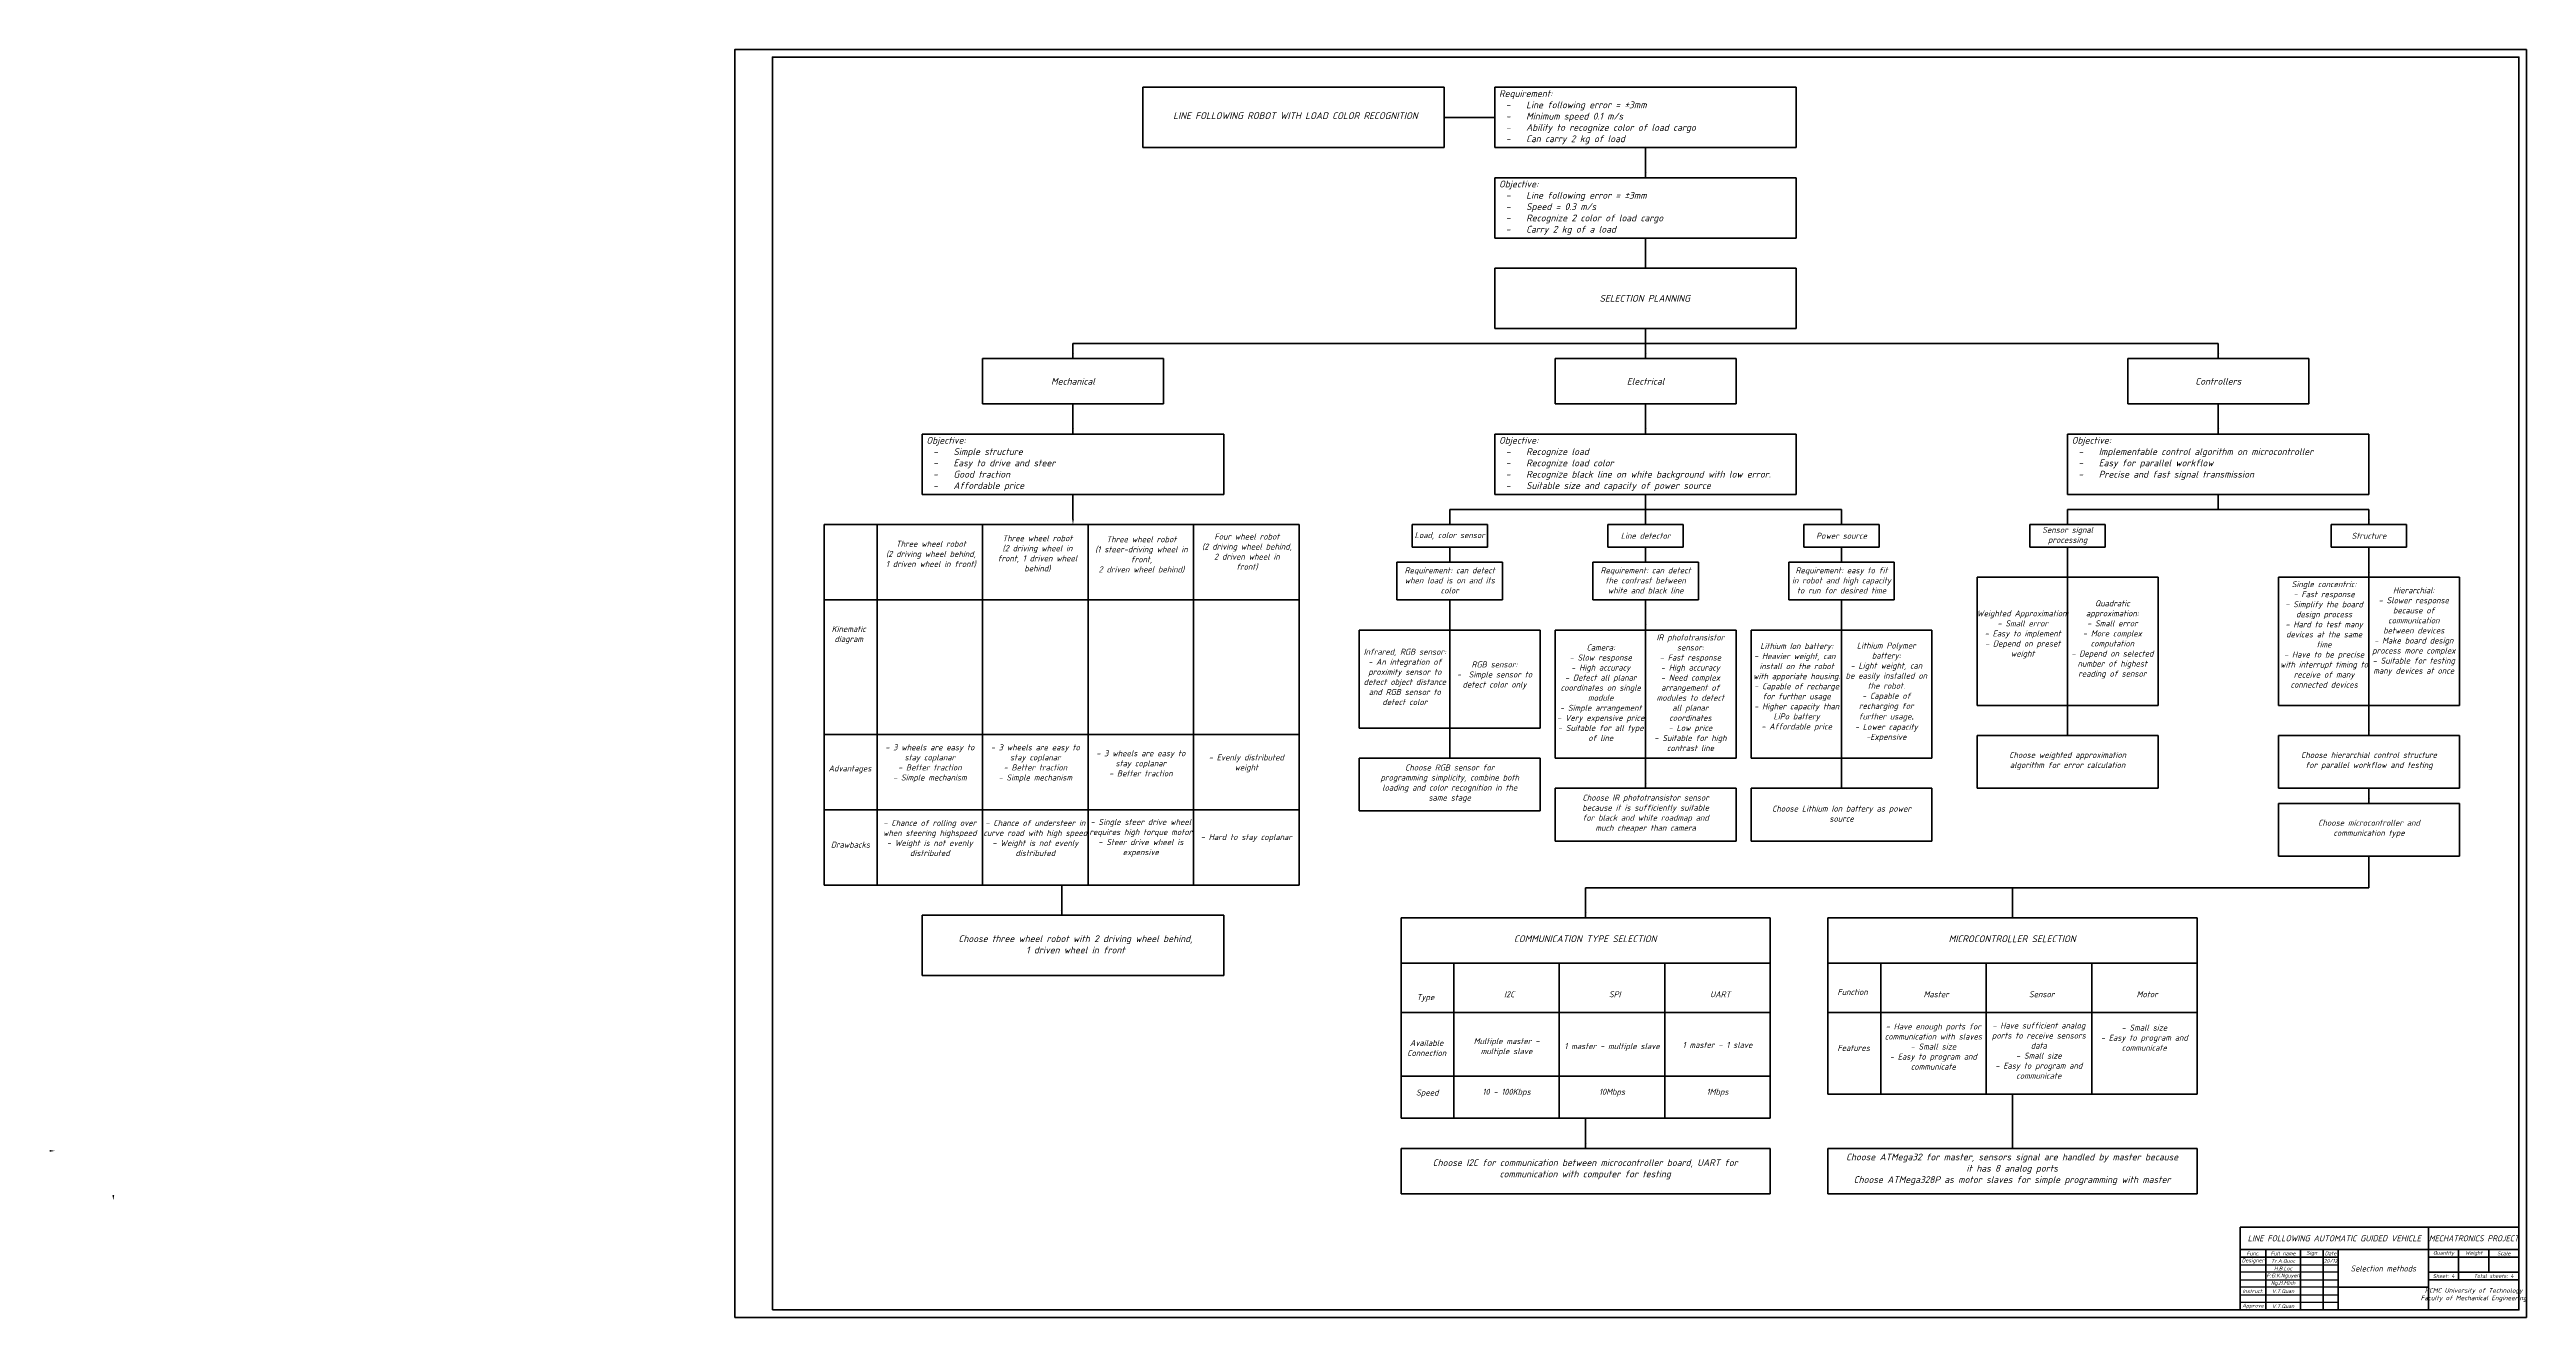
# Model space of a CAD drawing. Header units: millimetres. Extents: x -455 to 3881, y -6720 to -2691.
# Drawn here: x -455 to 1189, y -3532 to -2691 of the extents above; entities that cross this region are included whole.
import ezdxf

# ---------------------------------------------------------------- set-up
doc = ezdxf.new("R2010")
doc.units = ezdxf.units.MM
doc.header["$LTSCALE"] = 3
for name, color, linetype, lineweight in [('_u', 7, 'Continuous', 0), ('AM_0', 7, 'Continuous', 50), ('Basic', 7, 'Continuous', 50), ('Thin', 3, 'Continuous', 25)]:
    doc.layers.add(name, color=color, linetype=linetype, lineweight=lineweight)
doc.styles.get("Standard").update_dxf_attribs({"font": 'isocpeui.ttf'})

# ---------------------------------------------------------------- blocks, each defined once
blk = doc.blocks.new('muitenxuong')
at = {"layer": 'AM_0'}
blk.add_solid([(0.6, 3.5), (0, 0), (-0.6, 3.5)], dxfattribs=at)
blk = doc.blocks.new('muitenphai')
at = {"layer": 'AM_0'}
blk.add_solid([(-3.5, 0.6), (0, 0), (-3.5, -0.6)], dxfattribs=at)

msp = doc.modelspace()

# ---------------------------------------------------------------- linework, layer by layer
at = {"layer": 'AM_0'}
for p, q in [((270.9, -2715.6), (470.9, -2715.6)), ((270.9, -2755.6), (270.9, -2715.6)), ((470.9, -2715.6), (470.9, -2755.6)), ((504.5, -2715.6), (704.5, -2715.6)), ((504.5, -2755.6), (504.5, -2715.6)), ((704.5, -2715.6), (704.5, -2755.6)), ((470.9, -2735.6), (504.5, -2735.6)), ((470.9, -2755.6), (270.9, -2755.6)), ((704.5, -2755.6), (504.5, -2755.6)), ((604.5, -2755.6), (604.5, -2775.6)), ((504.5, -2775.6), (704.5, -2775.6)), ((504.5, -2815.6), (504.5, -2775.6)), ((704.5, -2775.6), (704.5, -2815.6)), ((704.5, -2815.6), (504.5, -2815.6)), ((604.5, -2815.6), (604.5, -2835.6)), ((504.5, -2835.6), (704.5, -2835.6)), ((504.5, -2875.6), (504.5, -2835.6)), ((704.5, -2835.6), (704.5, -2875.6)), ((704.5, -2875.6), (504.5, -2875.6)), ((604.5, -2875.6), (604.5, -2895.6)), ((604.5, -2885.6), (224.5, -2885.6)), ((224.5, -2885.6), (224.5, -2895.6)), ((604.5, -2885.6), (984.5, -2885.6)), ((984.5, -2885.6), (984.5, -2895.6)), ((164.5, -2895.6), (284.5, -2895.6)), ((164.5, -2925.6), (164.5, -2895.6)), ((284.5, -2895.6), (284.5, -2925.6)), ((544.5, -2895.6), (664.5, -2895.6)), ((544.5, -2925.6), (544.5, -2895.6)), ((664.5, -2895.6), (664.5, -2925.6)), ((924.5, -2895.6), (1044.5, -2895.6)), ((924.5, -2925.6), (924.5, -2895.6)), ((1044.5, -2895.6), (1044.5, -2925.6)), ((284.5, -2925.6), (164.5, -2925.6)), ((224.5, -2925.6), (224.5, -2945.6)), ((664.5, -2925.6), (544.5, -2925.6)), ((604.5, -2925.6), (604.5, -2945.6)), ((1044.5, -2925.6), (924.5, -2925.6)), ((984.5, -2925.6), (984.5, -2945.6)), ((124.5, -2945.6), (324.5, -2945.6)), ((124.5, -2985.6), (124.5, -2945.6)), ((324.5, -2945.6), (324.5, -2985.6)), ((504.5, -2945.6), (704.5, -2945.6)), ((504.5, -2985.6), (504.5, -2945.6)), ((704.5, -2945.6), (704.5, -2985.6)), ((884.5, -2945.6), (1084.5, -2945.6)), ((884.5, -2985.6), (884.5, -2945.6)), ((1084.5, -2945.6), (1084.5, -2985.6)), ((324.5, -2985.6), (124.5, -2985.6)), ((224.5, -2985.6), (224.5, -3002.1)), ((704.5, -2985.6), (504.5, -2985.6)), ((604.5, -2985.6), (604.5, -2995.6)), ((1084.5, -2985.6), (884.5, -2985.6)), ((984.5, -2985.6), (984.5, -2995.6)), ((94.5, -3005.6), (59.5, -3005.6)), ((59.5, -3005.6), (59.5, -3244.8)), ((94.5, -3005.6), (164.5, -3005.6)), ((94.5, -3244.8), (94.5, -3005.6)), ((94.5, -3005.6), (94.5, -3055.6)), ((164.5, -3005.6), (234.5, -3005.6)), ((164.5, -3005.6), (164.5, -3244.8)), ((234.5, -3005.6), (304.5, -3005.6)), ((234.5, -3244.8), (234.5, -3005.6)), ((304.5, -3005.6), (374.5, -3005.6)), ((304.5, -3244.7), (304.5, -3005.6)), ((374.5, -3244.8), (374.5, -3005.6)), ((449.5, -3005.6), (499.5, -3005.6)), ((449.5, -3020.6), (449.5, -3005.6)), ((604.5, -2995.6), (474.5, -2995.6)), ((474.5, -2995.6), (474.5, -3005.6)), ((499.5, -3005.6), (499.5, -3020.6)), ((579.5, -3005.6), (629.5, -3005.6)), ((579.5, -3020.6), (579.5, -3005.6)), ((604.5, -2995.6), (734.5, -2995.6)), ((604.5, -2995.6), (604.5, -3005.6)), ((629.5, -3005.6), (629.5, -3020.6)), ((759.5, -3005.6), (709.5, -3005.6)), ((709.5, -3005.6), (709.5, -3020.6)), ((734.5, -2995.6), (734.5, -3005.6)), ((759.5, -3020.6), (759.5, -3005.6)), ((859.5, -3005.6), (909.5, -3005.6)), ((859.5, -3020.6), (859.5, -3005.6)), ((984.5, -2995.6), (884.5, -2995.6)), ((884.5, -2995.6), (884.5, -3005.6)), ((909.5, -3005.6), (909.5, -3020.6)), ((984.5, -2995.6), (1084.5, -2995.6)), ((1109.5, -3005.6), (1059.5, -3005.6)), ((1059.5, -3005.6), (1059.5, -3020.6)), ((1084.5, -2995.6), (1084.5, -3005.6)), ((1109.5, -3020.6), (1109.5, -3005.6)), ((499.5, -3020.6), (449.5, -3020.6)), ((474.5, -3020.6), (474.5, -3030.6)), ((629.5, -3020.6), (579.5, -3020.6)), ((604.5, -3020.6), (604.5, -3030.6)), ((709.5, -3020.6), (759.5, -3020.6)), ((734.5, -3020.6), (734.5, -3030.6)), ((909.5, -3020.6), (859.5, -3020.6)), ((884.5, -3020.6), (884.5, -3040.6)), ((1059.5, -3020.6), (1109.5, -3020.6)), ((1084.5, -3020.6), (1084.5, -3040.6)), ((439.5, -3030.6), (509.5, -3030.6)), ((439.5, -3055.6), (439.5, -3030.6)), ((509.5, -3030.6), (509.5, -3055.6)), ((569.5, -3030.6), (639.5, -3030.6)), ((569.5, -3055.6), (569.5, -3030.6)), ((639.5, -3030.6), (639.5, -3055.6)), ((699.5, -3030.6), (769.5, -3030.6)), ((699.5, -3055.6), (699.5, -3030.6)), ((769.5, -3030.6), (769.5, -3055.6)), ((824.5, -3040.6), (874.5, -3040.6)), ((824.5, -3055.6), (824.5, -3040.6)), ((874.5, -3040.6), (944.5, -3040.6)), ((884.5, -3040.6), (884.5, -3125.6)), ((944.5, -3040.6), (944.5, -3055.6)), ((1024.5, -3040.6), (1074.5, -3040.6)), ((1024.5, -3055.6), (1024.5, -3040.6)), ((1074.5, -3040.6), (1144.5, -3040.6)), ((1084.5, -3040.6), (1084.5, -3125.6)), ((1144.5, -3040.6), (1144.5, -3055.6)), ((59.5, -3055.6), (374.5, -3055.6)), ((509.5, -3055.6), (439.5, -3055.6)), ((474.5, -3055.6), (474.5, -3075.6)), ((639.5, -3055.6), (569.5, -3055.6)), ((604.5, -3055.6), (604.5, -3075.6)), ((769.5, -3055.6), (699.5, -3055.6)), ((734.5, -3055.6), (734.5, -3075.6)), ((824.5, -3125.6), (824.5, -3055.6)), ((944.5, -3125.6), (944.5, -3055.6)), ((1024.5, -3125.6), (1024.5, -3055.6)), ((1144.5, -3125.6), (1144.5, -3055.6)), ((414.5, -3075.6), (464.5, -3075.6)), ((414.5, -3090.6), (414.5, -3075.6)), ((464.5, -3075.6), (534.5, -3075.6)), ((474.5, -3075.6), (474.5, -3140.6)), ((534.5, -3075.6), (534.5, -3090.6)), ((544.5, -3075.6), (604.5, -3075.6)), ((544.5, -3090.6), (544.5, -3075.6)), ((604.5, -3075.6), (664.5, -3075.6)), ((604.5, -3075.6), (604.5, -3160.6)), ((664.5, -3075.6), (664.5, -3090.6)), ((674.5, -3075.6), (724.5, -3075.6)), ((674.5, -3090.6), (674.5, -3075.6)), ((724.5, -3075.6), (794.5, -3075.6)), ((734.5, -3075.6), (734.5, -3160.6)), ((794.5, -3075.6), (794.5, -3090.6)), ((414.5, -3140.6), (414.5, -3090.6)), ((534.5, -3140.6), (534.5, -3090.6)), ((544.5, -3160.6), (544.5, -3090.6)), ((664.5, -3160.6), (664.5, -3090.6)), ((674.5, -3160.6), (674.5, -3090.6)), ((794.5, -3160.6), (794.5, -3090.6)), ((824.5, -3125.6), (884.5, -3125.6)), ((884.5, -3125.6), (944.5, -3125.6)), ((884.5, -3145.6), (884.5, -3125.6)), ((1024.5, -3125.6), (1084.5, -3125.6)), ((1084.5, -3125.6), (1144.5, -3125.6)), ((1084.5, -3145.6), (1084.5, -3125.6)), ((59.5, -3144.8), (374.5, -3144.8)), ((414.5, -3140.6), (464.5, -3140.6)), ((464.5, -3140.6), (534.5, -3140.6)), ((474.5, -3160.6), (474.5, -3140.6)), ((824.5, -3145.6), (944.5, -3145.6)), ((824.5, -3180.6), (824.5, -3145.6)), ((944.5, -3145.6), (944.5, -3180.6)), ((1024.5, -3145.6), (1144.5, -3145.6)), ((1024.5, -3180.6), (1024.5, -3145.6)), ((1144.5, -3145.6), (1144.5, -3180.6)), ((414.5, -3160.6), (534.5, -3160.6)), ((414.5, -3195.6), (414.5, -3160.6)), ((534.5, -3160.6), (534.5, -3195.6)), ((544.5, -3160.6), (594.5, -3160.6)), ((594.5, -3160.6), (664.5, -3160.6)), ((604.5, -3180.6), (604.5, -3160.6)), ((674.5, -3160.6), (734.5, -3160.6)), ((734.5, -3160.6), (794.5, -3160.6)), ((734.5, -3180.6), (734.5, -3160.6)), ((544.5, -3180.6), (664.5, -3180.6)), ((544.5, -3215.6), (544.5, -3180.6)), ((664.5, -3180.6), (664.5, -3215.6)), ((674.5, -3180.6), (794.5, -3180.6)), ((674.5, -3215.6), (674.5, -3180.6)), ((794.5, -3180.6), (794.5, -3215.6)), ((944.5, -3180.6), (824.5, -3180.6)), ((1144.5, -3180.6), (1024.5, -3180.6)), ((1084.5, -3190.6), (1084.5, -3180.6)), ((59.5, -3194.8), (374.5, -3194.8)), ((534.5, -3195.6), (414.5, -3195.6)), ((1024.5, -3190.6), (1144.5, -3190.6)), ((1024.5, -3225.6), (1024.5, -3190.6)), ((1144.5, -3190.6), (1144.5, -3225.6)), ((664.5, -3215.6), (544.5, -3215.6)), ((794.5, -3215.6), (674.5, -3215.6)), ((1144.5, -3225.6), (1024.5, -3225.6)), ((1084.5, -3246.5), (1084.5, -3225.6)), ((59.5, -3244.8), (374.5, -3244.8)), ((217, -3244.8), (217, -3264.8)), ((564.7, -3266.5), (564.7, -3246.5)), ((564.7, -3246.5), (848, -3246.5)), ((848, -3246.5), (848, -3266.5)), ((848, -3246.5), (1084.5, -3246.5)), ((124.5, -3264.8), (324.5, -3264.8)), ((124.5, -3304.8), (124.5, -3264.8)), ((324.5, -3264.8), (324.5, -3304.8)), ((442.2, -3296.5), (442.2, -3266.5)), ((442.2, -3266.5), (687.2, -3266.5)), ((687.2, -3266.5), (687.2, -3296.5)), ((725.5, -3296.5), (725.5, -3266.5)), ((725.5, -3266.5), (970.5, -3266.5)), ((970.5, -3266.5), (970.5, -3296.5)), ((442.2, -3296.5), (687.2, -3296.5)), ((442.2, -3296.5), (442.2, -3399.5)), ((442.2, -3296.5), (477.2, -3296.5)), ((477.2, -3296.5), (477.2, -3399.5)), ((547.2, -3296.5), (547.2, -3399.5)), ((617.2, -3296.5), (617.2, -3399.5)), ((687.2, -3296.5), (687.2, -3399.5)), ((725.5, -3296.5), (970.5, -3296.5)), ((725.5, -3296.5), (725.5, -3383.4)), ((725.5, -3296.5), (760.5, -3296.5)), ((760.5, -3296.5), (760.5, -3383.4)), ((830.5, -3296.5), (830.5, -3383.4)), ((900.5, -3296.5), (900.5, -3383.4)), ((970.5, -3296.5), (970.5, -3383.4)), ((324.5, -3304.8), (124.5, -3304.8)), ((442.2, -3329.3), (687.2, -3329.3)), ((725.5, -3329.3), (970.5, -3329.3)), ((442.2, -3371.5), (687.2, -3371.5)), ((725.5, -3383.4), (970.5, -3383.4)), ((848, -3383.4), (848, -3419.5)), ((442.2, -3399.5), (687.2, -3399.5)), ((564.7, -3399.5), (564.7, -3419.5)), ((442.2, -3449.5), (442.2, -3419.5)), ((442.2, -3419.5), (687.2, -3419.5)), ((687.2, -3419.5), (687.2, -3449.5)), ((725.5, -3449.5), (725.5, -3419.5)), ((725.5, -3419.5), (970.5, -3419.5)), ((970.5, -3419.5), (970.5, -3449.5)), ((442.2, -3449.5), (687.2, -3449.5)), ((442.2, -3449.5), (477.2, -3449.5)), ((725.5, -3449.5), (970.5, -3449.5)), ((725.5, -3449.5), (760.5, -3449.5))]:
    msp.add_line(p, q, dxfattribs=at)
at = {"layer": 'AM_0', "lineweight": 50}
for points in [[(0, -3531.6), (1189, -3531.6), (1189, -2690.6), (0, -2690.6)], [(25, -3526.6), (1184, -3526.6), (1184, -2695.6), (25, -2695.6)]]:
    msp.add_lwpolyline(points, close=True, dxfattribs=at)
at = {"layer": 'Basic'}
for p, q in [((999, -3526.6), (999, -3471.6)), ((999, -3471.6), (1184, -3471.6)), ((1124, -3471.6), (1124, -3526.6)), ((1184, -3486.6), (999, -3486.6)), ((1064, -3491.6), (999, -3491.6)), ((1016, -3526.6), (1016, -3486.6)), ((1039, -3526.6), (1039, -3486.6)), ((1054, -3486.6), (1054, -3526.6)), ((1064, -3486.6), (1064, -3526.6)), ((1184, -3491.6), (1124, -3491.6)), ((1144, -3486.6), (1144, -3506.6)), ((1164, -3486.6), (1164, -3501.6)), ((1124, -3511.6), (1064, -3511.6)), ((1124, -3501.6), (1184, -3501.6)), ((1184, -3506.6), (1124, -3506.6))]:
    msp.add_line(p, q, dxfattribs=at)
at = {"layer": 'Thin'}
for p, q in [((999, -3496.6), (1064, -3496.6)), ((1064, -3501.6), (999, -3501.6)), ((999, -3506.6), (1064, -3506.6)), ((1064, -3511.6), (999, -3511.6)), ((999, -3516.6), (1064, -3516.6)), ((1064, -3521.6), (999, -3521.6))]:
    msp.add_line(p, q, dxfattribs=at)

# ---------------------------------------------------------------- block references
at = {"layer": 'AM_0'}
for name, p in [('muitenphai', (504.5, -2735.6)), ('muitenxuong', (604.5, -2775.6)), ('muitenxuong', (604.5, -2835.6)), ('muitenxuong', (224.5, -2895.6)), ('muitenxuong', (604.5, -2895.6)), ('muitenxuong', (984.5, -2895.6)), ('muitenxuong', (224.5, -2945.6)), ('muitenxuong', (604.5, -2945.6)), ('muitenxuong', (984.5, -2945.6)), ('muitenxuong', (224.5, -3005.6)), ('muitenxuong', (474.5, -3005.6)), ('muitenxuong', (604.5, -3005.6)), ('muitenxuong', (734.5, -3005.6)), ('muitenxuong', (884.5, -3005.6)), ('muitenxuong', (1084.5, -3005.6)), ('muitenxuong', (474.5, -3030.6)), ('muitenxuong', (604.5, -3030.6)), ('muitenxuong', (734.5, -3030.6)), ('muitenxuong', (884.5, -3040.6)), ('muitenxuong', (1084.5, -3040.6)), ('muitenxuong', (474.5, -3075.6)), ('muitenxuong', (604.5, -3075.6)), ('muitenxuong', (734.5, -3075.6)), ('muitenxuong', (884.5, -3145.6)), ('muitenxuong', (1084.5, -3145.6)), ('muitenxuong', (474.5, -3160.6)), ('muitenxuong', (604.5, -3180.6)), ('muitenxuong', (734.5, -3180.6)), ('muitenxuong', (1084.5, -3190.6)), ('muitenxuong', (217, -3264.8)), ('muitenxuong', (564.7, -3266.5)), ('muitenxuong', (848, -3266.5)), ('muitenxuong', (564.7, -3419.5)), ('muitenxuong', (848, -3419.5)), ('muitenphai', (-451.1, -3421.1)), ('muitenxuong', (-412.3, -3453.8))]:
    msp.add_blockref(name, p, dxfattribs=at)

# ---------------------------------------------------------------- texts
at = {"layer": '_u', "char_height": 4, "attachment_point": 5}
for s, insert in [('\\pxqc;\\P- 3 wheels are easy to stay coplanar\\P- Better traction\\P- Simple mechanism', (129.5, -3160.7)), ('\\pxqc;\\P- 3 wheels are easy to stay coplanar\\P- Better traction\\P- Simple mechanism', (199.5, -3160.7)), ('\\pxqc;\\P- 3 wheels are easy to stay coplanar\\P- Better traction', (269.5, -3160.7)), ('\\pxqc;\\P- Evenly distributed weight', (339.5, -3160.7)), ('\\pxqc;Multiple master - multiple slave', (512.2, -3352.2)), ('\\pxqc;1 master - multiple slave', (582.2, -3352.2)), ('\\pxqc;1 master - 1 slave', (652.2, -3350.8))]:
    msp.add_mtext_dynamic_manual_height_columns(s, width=60.611, gutter_width=12.5, heights=[50], dxfattribs=dict(at, insert=insert))
at = {"layer": 'AM_0'}
for s, width, heights, insert, char_height, attachment_point in [('Requirement:\\P\\pxi-3,l4,t4;-^ILine following error = %%P3mm\\P-^IMinimum speed 0.1 m/s\\P-^IAbility to recognize color of load cargo\\P-^ICan carry 2 kg of load', 197.348, [39.2], (507.2, -2717.5), 4.5, 1), ('LINE FOLLOWING ROBOT WITH LOAD COLOR RECOGNITION', 193.547, [0], (372.1, -2734.4), 4.5, 5), ('Objective:\\P\\pxi-3,l4,t4;-^ILine following error = %%P3mm\\P-^ISpeed = 0.3 m/s\\P-^IRecognize 2 color of load cargo\\P-^ICarry 2 kg of a load', 193.547, [39.2], (507.2, -2777.5), 4.5, 1), ('SELECTION PLANNING', 193.547, [39.2], (603.9, -2855.6), 4.5, 5), ('Mechanical ', 120, [30], (224.5, -2910.6), 4.5, 5), ('Electrical', 120, [30], (604.5, -2910.6), 4.5, 5), ('Controllers', 120, [30], (984.5, -2910.6), 4.5, 5), ('Objective:\\P\\pxi-3,l4,t4;-^ISimple structure\\P-^IEasy to drive and steer\\P-^IGood traction\\P-^IAffordable price', 193.547, [39.2], (127.2, -2947.5), 4.5, 1), ('Objective:\\P\\pxi-3,l4,t4;-^IRecognize load \\P-^IRecognize load color\\P-^IRecognize black line on white background with low error.\\P-^ISuitable size and capacity of power source', 193.547, [39.2], (507.2, -2947.5), 4.5, 1), ('Objective:\\P\\pxi-3,l4,t4;-^IImplementable control algorithm on microcontroller\\P-^IEasy for parallel workflow\\P-^IPrecise and fast signal transmission', 193.547, [39.2], (887.2, -2947.5), 4.5, 1), ('Sensor signal processing', 50, [0], (884.5, -3013.1), 4, 5), ('\\pxqc;Three wheel robot \\P(2 driving wheel behind, \\P1 driven wheel in front)', 64.471, [50], (130.2, -3025.3), 4, 5), ('Three wheel robot \\P(2 driving wheel in front, 1 driven wheel behind)', 60, [40], (200.9, -3024.9), 4, 5), ('Three wheel robot \\P(1 steer-driving wheel in front, \\P2 driven wheel behind)', 64.715, [40], (269.9, -3025.6), 4, 5), ('Four wheel robot \\P(2 driving wheel behind, 2 driven wheel in front)', 60, [0], (339.9, -3023.8), 4, 5), ('Load, color sensor', 50, [0], (474.5, -3013.1), 4, 5), ('Line detector', 50, [0], (604.5, -3013.1), 4, 5), ('Power source', 50, [0], (734.5, -3013.1), 4, 5), ('Structure', 50, [0], (1084.5, -3013.1), 4, 5), ('Requirement: can detect when load is on and its color', 65, [28.1], (474.5, -3042.7), 4, 5), ('Requirement: can detect the contrast between white and black line', 65, [28.1], (604.5, -3042.7), 4, 5), ('Requirement: easy to fit in robot and high capacity to run for desired time ', 67.46, [28.1], (734.5, -3042.7), 4, 5), ('Quadratic approximation:\\P- Small error\\P- More complex computation\\P- Depend on selected number of highest reading of sensor', 55.275, [0], (914.2, -3081.8), 4, 5), ('Single concentric:\\P- Fast response\\P- Simplify the board design process\\P- Hard to test many devices at the same time\\P- Have to be precise with interrupt timing to receive of many connected devices', 60, [0], (1054.7, -3078.5), 4, 5), ('Hierarchial:\\P- Slower response because of communication between devices\\P- Make board design process more complex\\P- Suitable for testing many devices at once', 55.275, [0], (1114.2, -3076.5), 4, 5), ('Kinematic\\Pdiagram', 35.23, [52.7], (75.7, -3078.8), 4, 5), ('Weighted Approximation:\\P- Small error\\P- Easy to implement\\P- Depend on preset weight', 60, [0], (854.7, -3078.5), 4, 5), ('Infrared, RGB sensor:\\P- An integration of proximity sensor to detect object distance and RGB sensor to detect color', 60, [0], (444.7, -3106.7), 4, 5), ('Camera:^J- Slow response\\P- High accuracy \\P- Detect all planar coordinates on single module^J- Simple arrangement\\P- Very expensive price\\P- Suitable for all type of line', 60, [0], (574.7, -3117.2), 4, 5), ('IR phototransistor sensor:\\P- Fast response\\P- High accuracy\\P- Need complex arrangement of modules to detect all planar coordinates\\P- Low price\\P- Suitable for high contrast line', 50, [0], (634.2, -3117.2), 4, 5), ('Lithium Ion battery:\\P- Heavier weight, can  install on the robot with apporiate housing.\\P- Capable of recharge for further usage\\P- Higher capacity than LiPo battery\\P- Affordable price', 60, [0], (704.7, -3113.5), 4, 5), ('Lithium Polymer battery:\\P- Light weight, can be easily installed on the robot.\\P- Capable of recharging for further usage{\\fTimes New Roman|b0|i0|c0|p18;\\H1.08333x;.}\\P- Lower capacity\\P-Expensive', 55.275, [0], (764.2, -3116.8), 4, 5), ('RGB sensor:\\P-  Simple sensor to detect color only ', 50, [0], (504.2, -3105.7), 4, 5), ('\\pxqc;Advantages', 34.495, [52.7], (76.5, -3168), 4, 5), ('Choose RGB sensor for programming simplicity, combine both loading and color recognition in the same stage', 92.5, [41.9], (474.5, -3177.4), 4, 5), ('Choose weighted approximation algorithm for error calculation', 92.5, [41.9], (884.5, -3162.4), 4, 5), ('Choose hierarchial control structure for parallel workflow and testing', 92.5, [41.9], (1084.5, -3162.4), 4, 5), ('Choose IR phototransistor sensor because it is sufficiently suitable for black and white roadmap and much cheaper than camera', 92.5, [41.9], (604.5, -3197.4), 4, 5), ('\\P\\pxqc;- Chance of rolling over when steering highspeed\\P- Weight is not evenly distributed', 70, [0], (129.5, -3210.2), 4, 5), ('\\P- Chance of understeer in curve road with high speed\\P\\pxqc;- Weight is not evenly distributed', 70, [0], (199.5, -3210.2), 4, 5), ('\\P- Single steer drive wheel requires high torque motor\\P- Steer drive wheel is expensive ', 70, [0], (269.5, -3210.2), 4, 5), ('Choose Lithium Ion battery as power source', 92.5, [41.9], (734.5, -3197.4), 4, 5), ('Choose microcontroller and communication type', 92.5, [41.9], (1084.5, -3207.4), 4, 5), ('\\pxqc;Drawbacks', 34.127, [52.7], (76.8, -3218), 4, 5), ('\\P\\pxqc;- Hard to stay coplanar', 70, [0], (339.5, -3210.2), 4, 5), ('\\pxi-3,l4,t4;Choose three wheel robot with 2 driving wheel behind, \\P1 driven wheel in front', 193.547, [39.2], (223.9, -3284.1), 4.5, 5), ('COMMUNICATION TYPE SELECTION', 221.896, [23.5], (564.4, -3280.4), 4.5, 5), ('MICROCONTROLLER SELECTION', 221.896, [23.5], (847.7, -3280.4), 4.5, 5), ('\\pxqc;Type', 35.23, [52.7], (458.4, -3319.7), 4, 5), ('\\pxqc;I2C', 55.763, [52.7], (514, -3317.2), 4, 5), ('\\pxqc;SPI', 55.763, [52.7], (584, -3317.2), 4, 5), ('\\pxqc;UART', 55.763, [52.7], (654, -3317.2), 4, 5), ('\\pxqc;Function', 35.23, [52.7], (741.8, -3315.7), 4, 5), ('\\pxqc;Master', 55.763, [52.7], (797.3, -3317.2), 4, 5), ('\\pxqc;Sensor', 55.763, [52.7], (867.3, -3317.2), 4, 5), ('Motor', 55.763, [52.7], (937.3, -3317.2), 4, 5), ('\\pxqc;- Have enough ports for communication with slaves\\P- Small size\\P- Easy to program and communicate', 70.275, [73.1], (795.4, -3351.9), 4, 5), ('\\pxqc;- Have sufficient analog ports to receive sensors data\\P- Small size\\P- Easy to program and communicate', 70.275, [73.1], (865.4, -3354.6), 4, 5), ('\\pxqc;Available Connection ', 34.495, [52.7], (459.2, -3352.8), 4, 5), ('\\pxqc;Features ', 34.495, [52.7], (742.5, -3352.8), 4, 5), ('\\P\\pxqc;- Small size\\P- Easy to program and communicate', 70.275, [73.1], (935.4, -3342.7), 4, 5), ('\\pxqc;Speed', 34.127, [52.7], (459.6, -3383), 4, 5), ('\\pxqc;10 - 100Kbps ', 70, [0], (512.2, -3382.5), 4, 5), ('\\pxqc;10Mbps', 70, [0], (582.2, -3382.5), 4, 5), ('1Mbps', 70, [0], (652.2, -3382.5), 4, 5), ('Choose I2C for communication between microcontroller board, UART for communication with computer for testing', 221.896, [23.5], (564.4, -3433.3), 4.5, 5), ('Choose ATMega32 for master, sensors signal are handled by master because it has 8 analog ports\\PChoose ATMega328P as motor slaves for simple programming with master', 221.896, [23.5], (847.7, -3433.3), 4.5, 5)]:
    msp.add_mtext_dynamic_manual_height_columns(s, width=width, gutter_width=12.5, heights=heights, dxfattribs=dict(at, insert=insert, char_height=char_height, attachment_point=attachment_point))
at = {"layer": 'Basic', "attachment_point": 4}
for s, insert, char_height, width in [('\\pxqc;LINE FOLLOWING AUTOMATIC GUIDED VEHICLE', (999, -3479.1), 4, 125), ('\\pxqc;{\\fTCVN 7284|b0|i1|c0|p34;MECHATRONICS PROJECT}', (1124, -3479.1), 4, 60), ('\\pxqc;{\\fTCVN 7284|b0|i1|c0|p34;Designer}', (999, -3494.1), 2.5, 17), ('\\pxqc;{\\fTCVN 7284|b0|i1|c0|p34;Func.}', (999, -3489.1), 2.5, 17), ('\\pxqc;{\\fTCVN 7284|b0|i1|c0|p34;Full name}', (1016, -3489.1), 2.5, 23), ('\\pxqc;Tr.A.Quoc', (1016, -3494.1), 2.5, 23), ('\\pxqc;{\\fTCVN 7284|b0|i1|c0|p34;H.B.Loc}', (1016, -3499.1), 2.5, 23), ('\\pxqc;{\\fTCVN 7284|b0|i1|c0|p34;Sign}', (1039, -3489.1), 2.5, 15), ('\\A1;\\pxqc;20/12', (1054, -3494.1), 2.5, 10), ('\\pxqc;{\\fTCVN 7284|b0|i1|c0|p34;Date}', (1054, -3489.1), 2.5, 10), ('\\pxqc;{\\fTCVN 7284|b0|i1|c0|p34;Selection methods}', (1064, -3499.1), 4, 60), ('\\pxqc;{\\fTCVN 7284|b0|i1|c0|p34;Quantity}', (1124, -3489.1), 2.5, 20), ('\\pxqc;{\\fTCVN 7284|b0|i1|c0|p34;Weight}', (1144, -3489.1), 2.5, 20), ('\\pxqc;{\\fTCVN 7284|b0|i1|c0|p34;Scale}', (1164, -3489.1), 2.5, 20), ('\\pxqc;Instruct.', (999, -3514.1), 2.5, 17), ('\\pxqc;P.Đ.K.Nguyen', (1016, -3504.1), 2.5, 23), ('\\pxqc;{\\fTCVN 7284|b0|i1|c0|p34;Ng.H.Minh}', (1016, -3509.1), 2.5, 23), ('\\pxqc;{\\fTCVN 7284|b0|i1|c0|p34;V.T.Quan}', (1016, -3514.1), 2.5, 23), ('\\pxqc;{\\fTCVN 7284|b0|i1|c0|p34;HCMC University of Technology^JFaculty of Mechanical Engineering}', (1124, -3516.6), 3, 60), ('\\pxqc;{\\fTCVN 7284|b0|i1|c0|p34;Sheet: 4}', (1124, -3504.1), 2.5, 20), ('\\pxql;{\\fTCVN 7284|b0|i1|c0|p34;^ITotal sheets: 4}', (1144, -3504.1), 2.5, 40), ('\\pxqc;{\\fTCVN 7284|b0|i1|c0|p34;Approve}', (999, -3524.1), 2.5, 17), ('\\pxqc;{\\fTCVN 7284|b0|i1|c0|p34;V.T.Quan}', (1016, -3524.1), 2.5, 23)]:
    msp.add_mtext(s, dxfattribs=dict(at, insert=insert, char_height=char_height, width=width))

doc.saveas('drawing.dxf')
